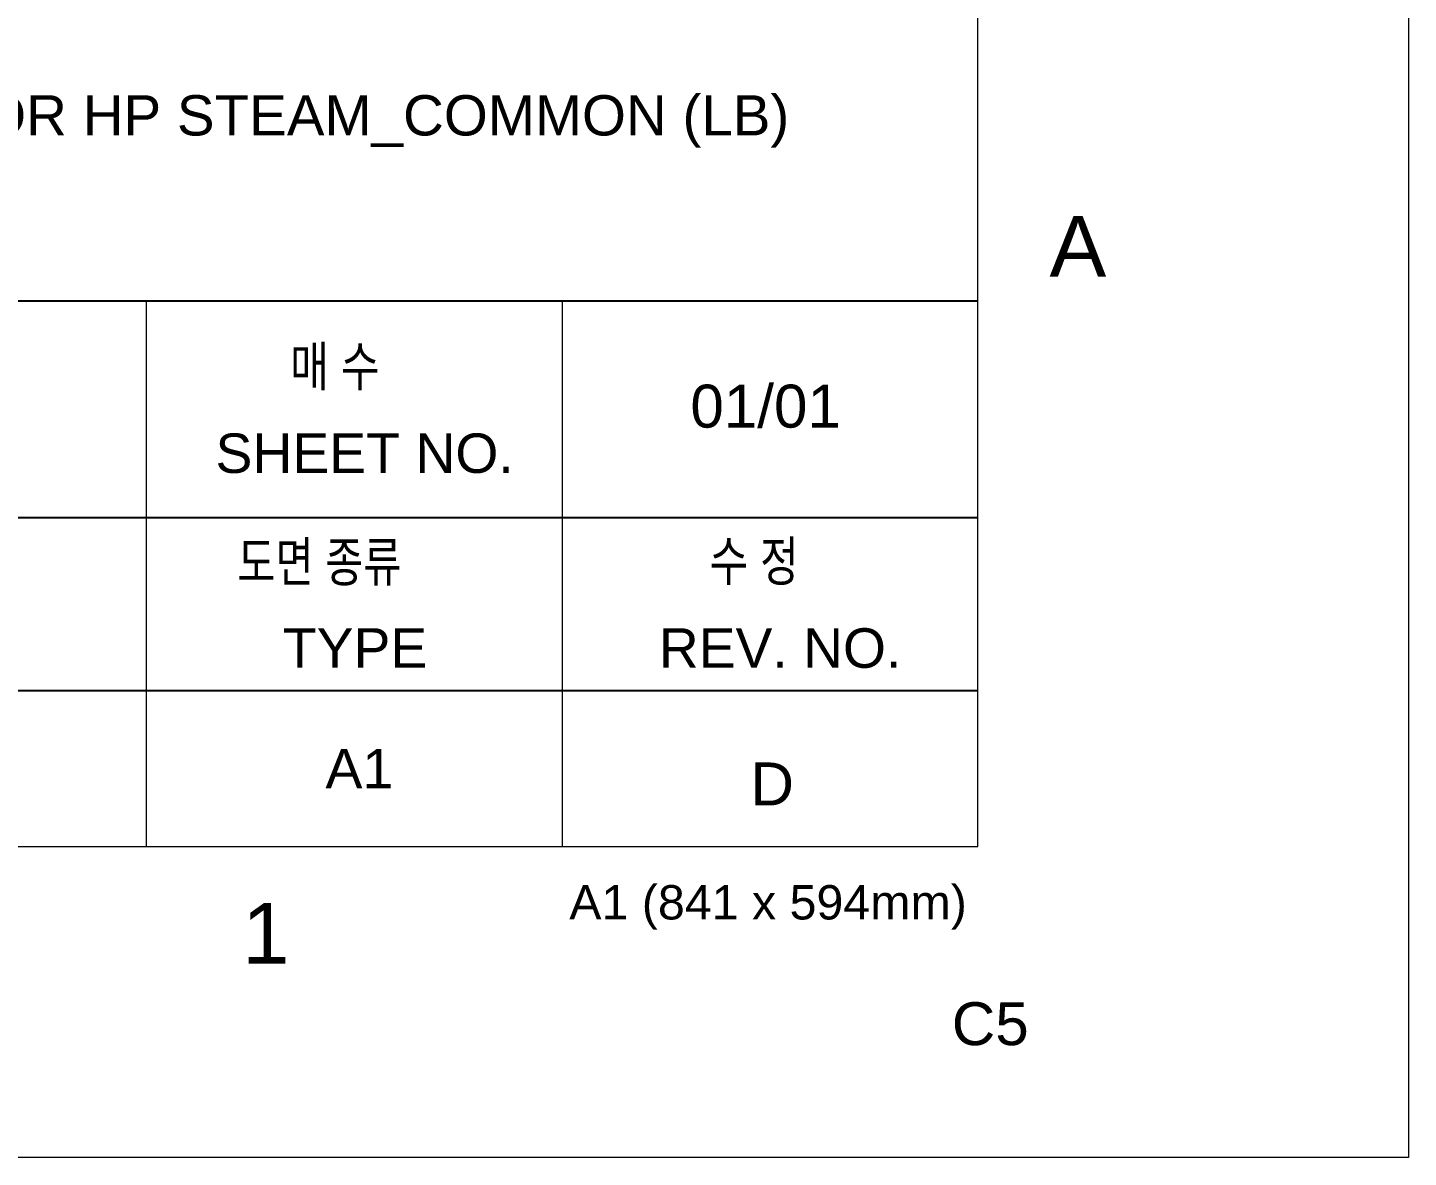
# Model space of a CAD drawing. Header units: inches. Extents: x 1019 to 1860, y -6 to 588.
# Drawn here: x 1779.7 to 1860.1, y -6.3 to 59.5 of the extents above; entities that cross this region are included whole.
import ezdxf
from ezdxf.enums import TextEntityAlignment as Align

# ---------------------------------------------------------------- set-up
doc = ezdxf.new("R2010")
doc.units = ezdxf.units.IN
doc.header["$MEASUREMENT"] = 0
for name, color, linetype in [('BG 0 -1', 7, 'Continuous'), ('BG VPORT', 7, 'Continuous'), ('FRAME', 7, 'Continuous')]:
    doc.layers.add(name, color=color, linetype=linetype)
doc.styles.add('Arial', font='arial.ttf')

msp = doc.modelspace()

# ---------------------------------------------------------------- linework, layer by layer
at = {"layer": 'BG 0 -1', "color": 7, "linetype": 'Continuous', "lineweight": 9}
for p, q in [((1860.099, 587.689), (1860.099, -6.311)), ((1835.03, 11.797), (1835.03, 570.436)), ((1786.619, 43.566), (1786.619, 11.797)), ((1810.825, 43.566), (1810.825, 11.797)), ((1044.211, 11.797), (1835.03, 11.797)), ((1860.099, -6.311), (1019.099, -6.311))]:
    msp.add_line(p, q, dxfattribs=at)
at = {"layer": 'BG VPORT', "color": 7, "linetype": 'Continuous', "lineweight": 25}
for p, q in [((1685.763, 43.566), (1835.03, 43.566)), ((1685.763, 30.959), (1835.03, 30.959)), ((1685.763, 20.874), (1835.03, 20.874))]:
    msp.add_line(p, q, dxfattribs=at)

# ---------------------------------------------------------------- texts
at = {"layer": 'BG 0 -1', "color": 7, "style": 'Arial', "width": 1.004063}
msp.add_text('A', height=3.537, dxfattribs=at).set_placement((1839.204, 44.976))
at = {"layer": 'BG 0 -1', "color": 7, "style": 'Arial'}
for s, height, width, p in [('A1 (841 x 594mm)', 2, 1.007335, (1822.821, 8.297)), ('1', 3.537, 1.008516, (1793.584, 6.742))]:
    msp.add_text(s, height=height, dxfattribs=dict(at, width=width)).set_placement(p, align=Align.MIDDLE)
at = {"layer": 'BG VPORT', "color": 7, "style": 'Arial'}
for s, width, p in [('매 수', 0.780824, (1794.995, 38.606)), (' SHEET NO.', 1.00288, (1789.757, 33.549)), ('도면 종류', 0.767495, (1791.929, 27.222)), ('수 정', 0.780824, (1819.406, 27.26)), ('TYPE', 1.001693, (1794.575, 22.207)), (' REV. NO.', 1.000881, (1815.569, 22.202)), ('A1', 1.006087, (1797.052, 15.18))]:
    msp.add_text(s, height=2.3, dxfattribs=dict(at, width=width)).set_placement(p)
at = {"layer": 'FRAME', "color": 2, "style": 'Arial'}
for s, height, width, p in [('HRSG_PIPING SYSTEM ISOMETRIC DRAWING FOR HP STEAM_COMMON (LB)', 2.34809, 1.003287, (1701.194, 53.2)), ('01/01', 2.5, 1.002578, (1818.299, 36.189)), ('D', 2.5, 1.004063, (1821.799, 14.189)), ('C5', 2.5, 1.004063, (1833.517, 0.225))]:
    msp.add_text(s, height=height, dxfattribs=dict(at, width=width)).set_placement(p)

doc.saveas('drawing.dxf')
